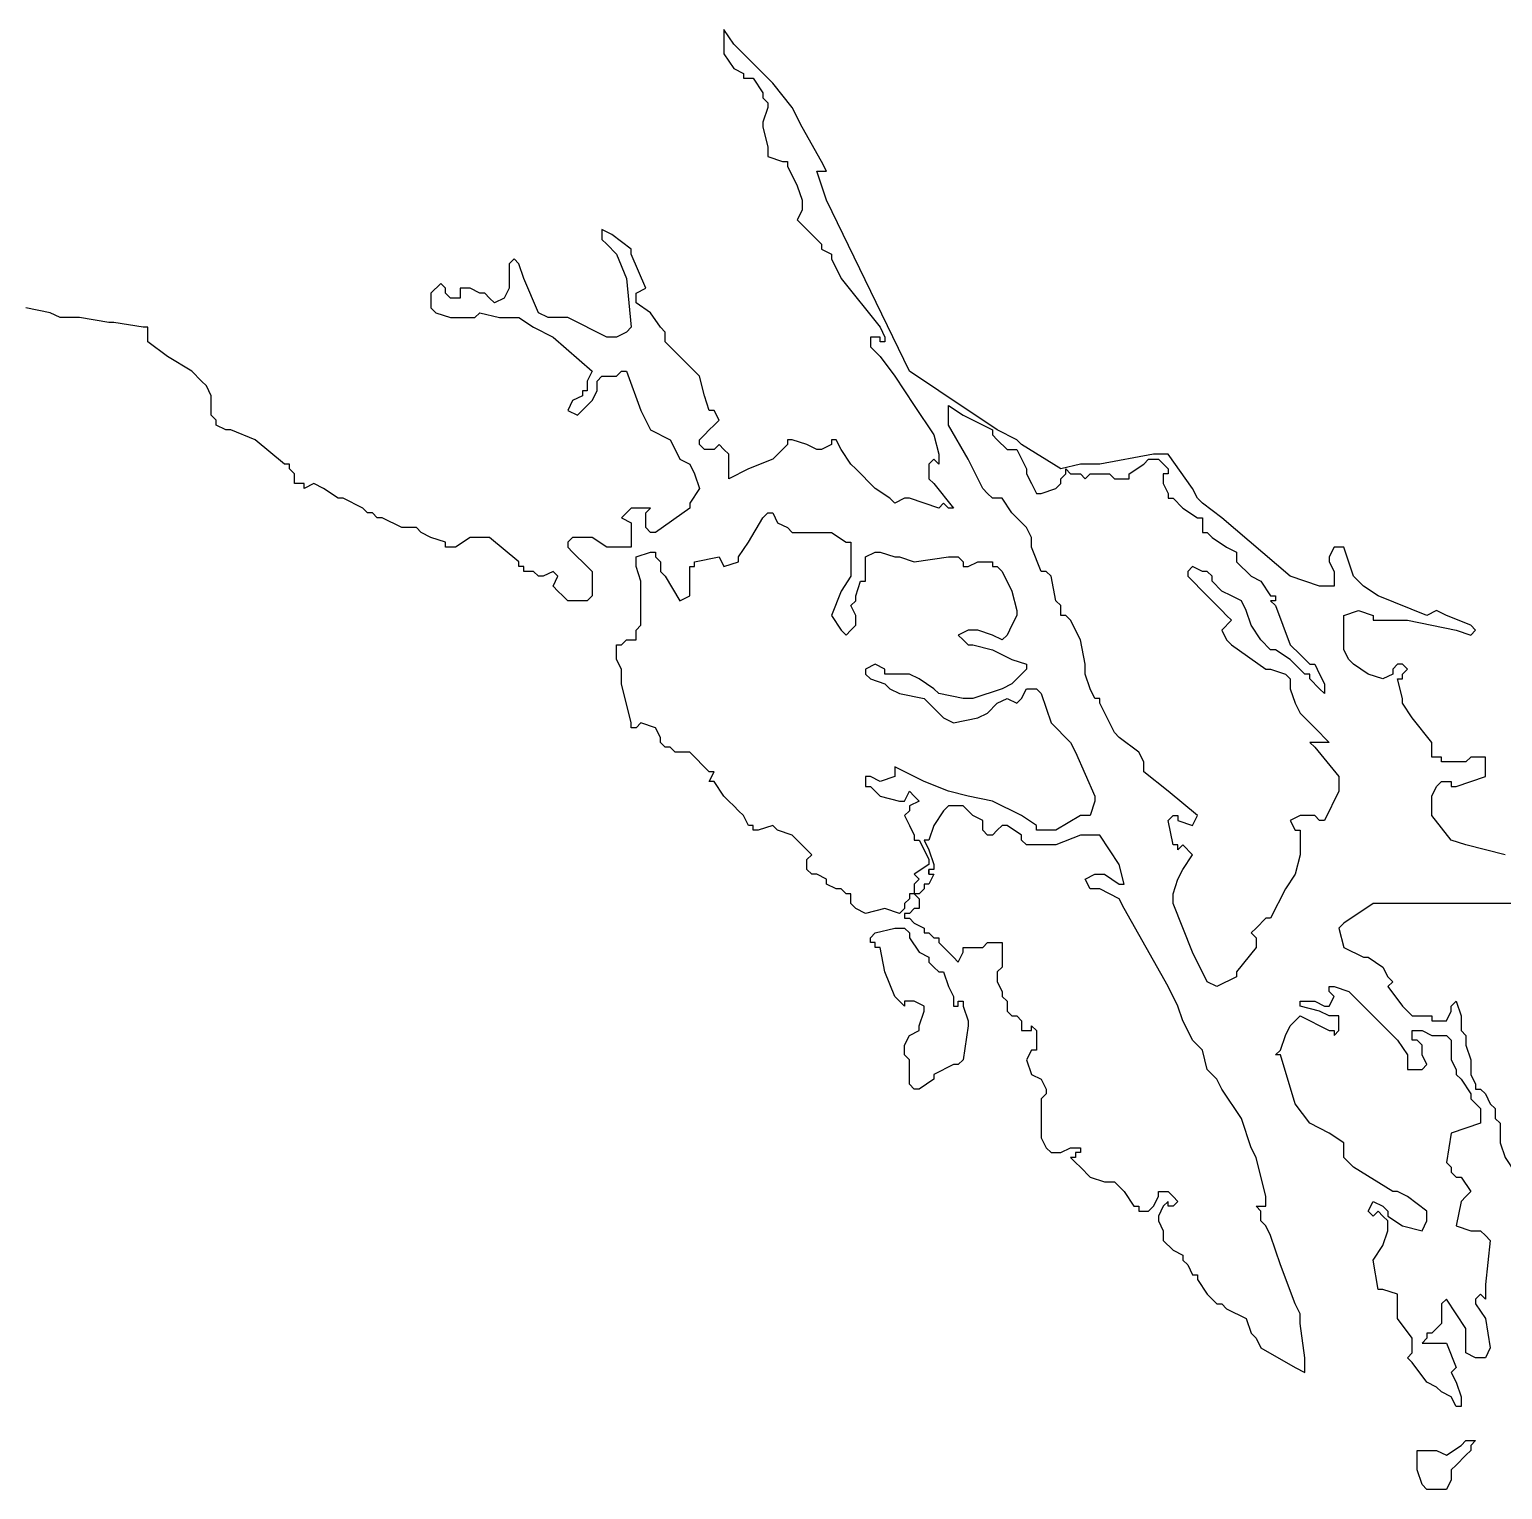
# Model space of a CAD drawing. Extents: x 0.1 to 10.9, y 0.1 to 8.4.
# Drawn here: x 8.932 to 9.938, y 3.086 to 4.083 of the extents above; entities that cross this region are included whole.
import ezdxf

# ---------------------------------------------------------------- set-up
doc = ezdxf.new("R2010")
doc.units = 0
doc.header["$MEASUREMENT"] = 0
doc.layers.add('STATE', color=7, linetype='CONTINUOUS')

# ---------------------------------------------------------------- blocks, each defined once
blk = doc.blocks.new('BLOCK_2')
at = {"layer": 'STATE', "color": 2}
for points in [[(9.94, 3.5192), (9.9133, 3.5259), (9.9033, 3.5292), (9.89, 3.5459), (9.89, 3.5492), (9.89, 3.5592), (9.8933, 3.5659), (9.8966, 3.5692), (9.9, 3.5692), (9.9033, 3.5692), (9.9033, 3.5659), (9.9066, 3.5659), (9.9166, 3.5692), (9.9266, 3.5726), (9.9266, 3.5759), (9.9266, 3.5859), (9.9233, 3.5859), (9.9166, 3.5859), (9.9133, 3.5826), (9.9033, 3.5826), (9.8966, 3.5826), (9.8966, 3.5859), (9.8933, 3.5859), (9.89, 3.5859), (9.89, 3.5892), (9.89, 3.5926), (9.89, 3.5959), (9.8766, 3.6126), (9.87, 3.6226), (9.87, 3.6259), (9.8666, 3.6393), (9.87, 3.6393), (9.87, 3.6426), (9.8733, 3.6459), (9.87, 3.6493), (9.8666, 3.6493), (9.8633, 3.6459), (9.8633, 3.6426), (9.8566, 3.6393), (9.8466, 3.6426), (9.8366, 3.6493), (9.8333, 3.6526), (9.83, 3.6592), (9.83, 3.6793), (9.83, 3.6826), (9.84, 3.6859), (9.85, 3.6826), (9.85, 3.6793), (9.8533, 3.6793), (9.8599, 3.6793), (9.8666, 3.6793), (9.8733, 3.6793), (9.9066, 3.6726), (9.9166, 3.6692), (9.9199, 3.6726), (9.9166, 3.6759), (9.9, 3.6826), (9.8933, 3.6859), (9.8866, 3.6826), (9.8533, 3.6959), (9.8433, 3.7026), (9.84, 3.7059), (9.8366, 3.7093), (9.83, 3.7293), (9.8233, 3.7293), (9.82, 3.7226), (9.82, 3.7193), (9.8233, 3.7126), (9.8233, 3.7093), (9.8233, 3.7059), (9.8233, 3.7026), (9.82, 3.7026), (9.8133, 3.7026), (9.7933, 3.7093), (9.7466, 3.7493), (9.7333, 3.7593), (9.73, 3.7626), (9.7266, 3.7693), (9.71, 3.7926), (9.7, 3.7926), (9.6633, 3.7859), (9.65, 3.7859), (9.6366, 3.7826), (9.6099, 3.7993), (9.6066, 3.8026), (9.5933, 3.8093), (9.5833, 3.8159), (9.5733, 3.8226), (9.5333, 3.8493), (9.4766, 3.966), (9.47, 3.986), (9.4766, 3.986), (9.4733, 3.9926), (9.46, 4.016), (9.4533, 4.0293), (9.44, 4.046), (9.4199, 4.066), (9.4133, 4.0726), (9.4066, 4.0827), (9.4066, 4.076), (9.4066, 4.0726), (9.4066, 4.066), (9.4133, 4.056), (9.4199, 4.0526), (9.4199, 4.0493), (9.4233, 4.0493), (9.4266, 4.0493), (9.4333, 4.0393), (9.4333, 4.036), (9.4366, 4.0326), (9.4366, 4.0293), (9.4333, 4.0193), (9.4333, 4.016), (9.4366, 4.0026), (9.4366, 3.996), (9.4466, 3.9926), (9.45, 3.9926), (9.45, 3.9893), (9.4566, 3.976), (9.46, 3.966), (9.46, 3.9593), (9.4566, 3.9526), (9.4733, 3.936), (9.4733, 3.9326), (9.48, 3.9293), (9.48, 3.926), (9.4866, 3.9126), (9.5133, 3.8793), (9.5166, 3.8726), (9.5166, 3.8693), (9.5133, 3.8693), (9.5133, 3.8726), (9.51, 3.8726), (9.5066, 3.8726), (9.5066, 3.8659), (9.5133, 3.8593), (9.5233, 3.8459), (9.5366, 3.8259), (9.55, 3.8059), (9.5533, 3.7926), (9.5533, 3.7859), (9.55, 3.7893), (9.5466, 3.7859), (9.5466, 3.7759), (9.55, 3.7726), (9.5633, 3.7559), (9.56, 3.7559), (9.5566, 3.7593), (9.5533, 3.7559), (9.5433, 3.7593), (9.5333, 3.7626), (9.5299, 3.7626), (9.5233, 3.7593), (9.52, 3.7626), (9.51, 3.7693), (9.4966, 3.7826), (9.4933, 3.7859), (9.4866, 3.7959), (9.4833, 3.8026), (9.48, 3.8026), (9.48, 3.7993), (9.4733, 3.7959), (9.47, 3.7959), (9.4633, 3.7993), (9.4533, 3.8026), (9.45, 3.8026), (9.45, 3.7993), (9.44, 3.7893), (9.4233, 3.7826), (9.41, 3.7759), (9.41, 3.7793), (9.41, 3.7826), (9.41, 3.7859), (9.41, 3.7893), (9.41, 3.7926), (9.4066, 3.7959), (9.4033, 3.7993), (9.4, 3.7959), (9.3933, 3.7959), (9.39, 3.7993), (9.39, 3.8026), (9.3933, 3.8059), (9.3966, 3.8093), (9.4, 3.8126), (9.4033, 3.8159), (9.4, 3.8226), (9.3966, 3.8226), (9.3933, 3.8326), (9.39, 3.8459), (9.3666, 3.8693), (9.3666, 3.8726), (9.3666, 3.8759), (9.3633, 3.8793), (9.3566, 3.8893), (9.3466, 3.896), (9.3466, 3.8993), (9.3466, 3.9026), (9.3533, 3.906), (9.3433, 3.9293), (9.3433, 3.9326), (9.33, 3.9426), (9.3233, 3.946), (9.3233, 3.9426), (9.3233, 3.9393), (9.3266, 3.936), (9.3333, 3.9293), (9.34, 3.9126), (9.3433, 3.8793), (9.34, 3.8759), (9.3333, 3.8726), (9.3266, 3.8726), (9.3, 3.886), (9.2933, 3.886), (9.2866, 3.886), (9.2799, 3.8893), (9.27, 3.9126), (9.2666, 3.9226), (9.2633, 3.926), (9.26, 3.9226), (9.26, 3.9193), (9.26, 3.9159), (9.26, 3.9126), (9.26, 3.906), (9.2566, 3.8993), (9.25, 3.896), (9.2466, 3.8993), (9.2433, 3.9026), (9.24, 3.9026), (9.2333, 3.906), (9.23, 3.906), (9.2266, 3.906), (9.2266, 3.8993), (9.22, 3.8993), (9.2166, 3.9026), (9.2166, 3.906), (9.2133, 3.9093), (9.2066, 3.9026), (9.2066, 3.8993), (9.2066, 3.8926), (9.21, 3.8893), (9.22, 3.886), (9.2366, 3.886), (9.24, 3.8893), (9.2533, 3.886), (9.2633, 3.886), (9.2666, 3.886), (9.2766, 3.8793), (9.29, 3.8726), (9.3166, 3.8493), (9.3133, 3.8426), (9.3133, 3.8359), (9.31, 3.8359), (9.31, 3.8326), (9.3033, 3.8293), (9.3, 3.8226), (9.3066, 3.8193), (9.3166, 3.8293), (9.32, 3.8359), (9.32, 3.8426), (9.3233, 3.8459), (9.3333, 3.8459), (9.3366, 3.8493), (9.34, 3.8493), (9.35, 3.8226), (9.3566, 3.8093), (9.37, 3.8026), (9.3733, 3.7959), (9.3766, 3.7893), (9.3833, 3.7859), (9.3866, 3.7793), (9.39, 3.7693), (9.3833, 3.7593), (9.3833, 3.7559), (9.36, 3.7393), (9.3566, 3.7393), (9.3533, 3.7426), (9.3533, 3.7459), (9.3533, 3.7493), (9.3533, 3.7526), (9.3566, 3.7559), (9.3533, 3.7559), (9.3433, 3.7559), (9.3366, 3.7493), (9.3433, 3.7459), (9.3433, 3.7393), (9.3433, 3.7326), (9.3433, 3.7293), (9.3266, 3.7293), (9.3166, 3.7359), (9.3133, 3.7359), (9.3066, 3.7359), (9.3033, 3.7359), (9.3, 3.7326), (9.3, 3.7293), (9.3033, 3.7259), (9.3133, 3.7159), (9.3166, 3.7126), (9.3166, 3.7059), (9.3166, 3.6959), (9.3133, 3.6926), (9.3066, 3.6926), (9.3, 3.6926), (9.2966, 3.6959), (9.2933, 3.6992), (9.29, 3.7026), (9.2933, 3.7093), (9.29, 3.7126), (9.2833, 3.7093), (9.2799, 3.7093), (9.2766, 3.7126), (9.27, 3.7126), (9.27, 3.7159), (9.2666, 3.7159), (9.2666, 3.7193), (9.2466, 3.7359), (9.24, 3.7359), (9.2333, 3.7359), (9.2233, 3.7293), (9.22, 3.7293), (9.2166, 3.7293), (9.2166, 3.7326), (9.2066, 3.7359), (9.2, 3.7393), (9.1966, 3.7426), (9.1933, 3.7426), (9.19, 3.7426), (9.1866, 3.7426), (9.1733, 3.7493), (9.1699, 3.7493), (9.1666, 3.7526), (9.1633, 3.7526), (9.16, 3.7559), (9.1466, 3.7626), (9.1433, 3.7626), (9.1333, 3.7693), (9.1266, 3.7726), (9.12, 3.7693), (9.12, 3.7726), (9.1133, 3.7726), (9.1133, 3.7759), (9.1133, 3.7793), (9.11, 3.7826), (9.11, 3.7859), (9.1066, 3.7859), (9.0866, 3.8026), (9.07, 3.8093), (9.0666, 3.8093), (9.06, 3.8126), (9.06, 3.8159), (9.0566, 3.8193), (9.0566, 3.8226), (9.0566, 3.8259), (9.0566, 3.8326), (9.0533, 3.8393), (9.05, 3.8426), (9.0433, 3.8493), (9.0266, 3.8593), (9.0133, 3.8693), (9.0133, 3.8726), (9.0133, 3.8759), (9.0133, 3.8793), (9.01, 3.8793), (8.99, 3.8826), (8.9866, 3.8826), (8.9666, 3.886), (8.9633, 3.886), (8.9566, 3.886), (8.9533, 3.886), (8.9466, 3.8893), (8.93, 3.8926)], [(9.6133, 3.7826), (9.6133, 3.7793), (9.6166, 3.7726), (9.62, 3.7659), (9.6233, 3.7659), (9.6333, 3.7693), (9.6366, 3.7726), (9.6366, 3.7759), (9.64, 3.7793), (9.64, 3.7826), (9.6433, 3.7793), (9.65, 3.7793), (9.6533, 3.7759), (9.6566, 3.7793), (9.66, 3.7793), (9.6666, 3.7793), (9.6699, 3.7793), (9.6733, 3.7759), (9.6833, 3.7759), (9.6833, 3.7793), (9.6933, 3.7859), (9.6966, 3.7893), (9.7033, 3.7893), (9.71, 3.7826), (9.71, 3.7793), (9.7066, 3.7793), (9.7066, 3.7726), (9.71, 3.7659), (9.71, 3.7626), (9.7133, 3.7626), (9.72, 3.7559), (9.73, 3.7493), (9.7333, 3.7493), (9.7333, 3.7459), (9.7333, 3.7426), (9.7333, 3.7393), (9.7366, 3.7393), (9.74, 3.7359), (9.7499, 3.7293), (9.7566, 3.7259), (9.7566, 3.7226), (9.7566, 3.7193), (9.7666, 3.7093), (9.7733, 3.7059), (9.7799, 3.6959), (9.7833, 3.6959), (9.7833, 3.6926), (9.7799, 3.6926), (9.7833, 3.6893), (9.7933, 3.6626), (9.8, 3.6559), (9.8066, 3.6493), (9.81, 3.6493), (9.8133, 3.6426), (9.8166, 3.6359), (9.8166, 3.6326), (9.8166, 3.6292), (9.8133, 3.6326), (9.8066, 3.6393), (9.8066, 3.6426), (9.8033, 3.6426), (9.7933, 3.6526), (9.7833, 3.6592), (9.7799, 3.6592), (9.7733, 3.6659), (9.7666, 3.6759), (9.7633, 3.6859), (9.76, 3.6926), (9.7533, 3.6959), (9.7466, 3.6992), (9.74, 3.7059), (9.74, 3.7093), (9.7366, 3.7126), (9.7333, 3.7126), (9.7266, 3.7159), (9.7233, 3.7126), (9.7233, 3.7093), (9.7366, 3.6959), (9.7466, 3.6859), (9.7499, 3.6826), (9.7533, 3.6793), (9.7466, 3.6726), (9.7499, 3.6659), (9.7533, 3.6626), (9.7766, 3.6459), (9.7799, 3.6459), (9.79, 3.6426), (9.7933, 3.6393), (9.7933, 3.6326), (9.7966, 3.6226), (9.8, 3.6159), (9.8033, 3.6126), (9.8066, 3.6092), (9.81, 3.6059), (9.82, 3.5959), (9.8066, 3.5959), (9.81, 3.5926), (9.8266, 3.5726), (9.8266, 3.5659), (9.8266, 3.5626), (9.8166, 3.5426), (9.8133, 3.5426), (9.81, 3.5459), (9.8033, 3.5459), (9.8, 3.5459), (9.7933, 3.5426), (9.7966, 3.5359), (9.8, 3.5359), (9.8, 3.5192), (9.7966, 3.5059), (9.79, 3.4959), (9.7799, 3.4759), (9.7766, 3.4759), (9.77, 3.4692), (9.7666, 3.4659), (9.77, 3.4626), (9.77, 3.4559), (9.7566, 3.4392), (9.7566, 3.4359), (9.7433, 3.4292), (9.7366, 3.4325), (9.7266, 3.4526), (9.7133, 3.4859), (9.7133, 3.4926), (9.7166, 3.5026), (9.72, 3.5092), (9.7266, 3.5192), (9.72, 3.5259), (9.7166, 3.5226), (9.7166, 3.5259), (9.7133, 3.5259), (9.71, 3.5426), (9.7133, 3.5459), (9.7166, 3.5459), (9.7166, 3.5426), (9.7266, 3.5392), (9.73, 3.5459), (9.71, 3.5626), (9.6933, 3.5759), (9.6933, 3.5792), (9.6933, 3.5826), (9.69, 3.5892), (9.6766, 3.5992), (9.6733, 3.6026), (9.6633, 3.6226), (9.6633, 3.6259), (9.66, 3.6259), (9.6566, 3.6326), (9.6533, 3.6426), (9.6533, 3.6493), (9.65, 3.6659), (9.6433, 3.6793), (9.64, 3.6826), (9.6366, 3.6826), (9.6366, 3.6893), (9.6333, 3.6926), (9.63, 3.7093), (9.6266, 3.7126), (9.6233, 3.7126), (9.6166, 3.7293), (9.6166, 3.7359), (9.6133, 3.7426), (9.6033, 3.7526), (9.5966, 3.7626), (9.5933, 3.7626), (9.59, 3.7626), (9.5866, 3.7659), (9.5833, 3.7693), (9.5733, 3.7893), (9.56, 3.8126), (9.56, 3.8259), (9.57, 3.8193), (9.59, 3.8093), (9.59, 3.8059), (9.5933, 3.8026), (9.6, 3.7959), (9.6033, 3.7959), (9.6066, 3.7959), (9.6133, 3.7826)], [(9.3833, 3.5892), (9.38, 3.5892), (9.3733, 3.5892), (9.37, 3.5926), (9.3666, 3.5926), (9.3633, 3.5959), (9.3633, 3.5992), (9.36, 3.6059), (9.35, 3.6092), (9.3466, 3.6059), (9.3433, 3.6059), (9.3433, 3.6092), (9.3366, 3.6359), (9.3366, 3.6393), (9.3366, 3.6426), (9.3366, 3.6459), (9.3333, 3.6526), (9.3333, 3.6559), (9.3333, 3.6592), (9.3333, 3.6626), (9.3366, 3.6626), (9.34, 3.6659), (9.3433, 3.6659), (9.3466, 3.6659), (9.3466, 3.6726), (9.35, 3.6759), (9.35, 3.6793), (9.35, 3.6893), (9.35, 3.7026), (9.35, 3.7059), (9.3466, 3.7159), (9.3466, 3.7226), (9.3566, 3.7259), (9.36, 3.7259), (9.36, 3.7226), (9.3633, 3.7193), (9.3633, 3.7126), (9.3666, 3.7093), (9.3766, 3.6926), (9.3833, 3.6959), (9.3833, 3.6992), (9.3833, 3.7026), (9.3833, 3.7059), (9.3833, 3.7159), (9.3866, 3.7159), (9.3866, 3.7193), (9.4033, 3.7226), (9.4066, 3.7159), (9.4166, 3.7193), (9.4166, 3.7226), (9.4233, 3.7326), (9.4333, 3.7493), (9.4366, 3.7526), (9.44, 3.7526), (9.4433, 3.7459), (9.45, 3.7426), (9.4533, 3.7393), (9.4566, 3.7393), (9.46, 3.7393), (9.4633, 3.7393), (9.47, 3.7393), (9.4766, 3.7393), (9.48, 3.7393), (9.49, 3.7326), (9.4933, 3.7326), (9.4933, 3.7293), (9.4933, 3.7159), (9.4933, 3.7093), (9.4866, 3.6992), (9.48, 3.6826), (9.4866, 3.6726), (9.49, 3.6692), (9.4933, 3.6726), (9.4966, 3.6759), (9.4966, 3.6793), (9.4966, 3.6826), (9.4933, 3.6893), (9.4966, 3.6926), (9.4966, 3.6959), (9.4999, 3.7059), (9.5033, 3.7059), (9.5033, 3.7093), (9.5033, 3.7126), (9.5033, 3.7193), (9.5033, 3.7226), (9.51, 3.7259), (9.5133, 3.7259), (9.5233, 3.7226), (9.5266, 3.7226), (9.5366, 3.7193), (9.56, 3.7226), (9.5633, 3.7226), (9.5666, 3.7226), (9.57, 3.7193), (9.57, 3.7159), (9.5733, 3.7159), (9.58, 3.7193), (9.5833, 3.7193), (9.5866, 3.7193), (9.59, 3.7193), (9.59, 3.7159), (9.5933, 3.7159), (9.5966, 3.7126), (9.6033, 3.6992), (9.6066, 3.6859), (9.6066, 3.6826), (9.6033, 3.6759), (9.6, 3.6692), (9.5966, 3.6659), (9.59, 3.6692), (9.58, 3.6726), (9.5733, 3.6726), (9.5666, 3.6692), (9.57, 3.6659), (9.5733, 3.6626), (9.5766, 3.6626), (9.59, 3.6592), (9.6033, 3.6526), (9.6133, 3.6493), (9.6133, 3.6459), (9.6033, 3.6359), (9.5966, 3.6326), (9.5766, 3.6259), (9.57, 3.6259), (9.5533, 3.6292), (9.55, 3.6326), (9.54, 3.6393), (9.5333, 3.6426), (9.5166, 3.6426), (9.5166, 3.6459), (9.51, 3.6493), (9.5033, 3.6459), (9.5033, 3.6426), (9.5066, 3.6393), (9.5166, 3.6359), (9.52, 3.6326), (9.5266, 3.6292), (9.5433, 3.6259), (9.5466, 3.6226), (9.55, 3.6192), (9.5566, 3.6126), (9.5633, 3.6092), (9.58, 3.6126), (9.5866, 3.6159), (9.5933, 3.6226), (9.6, 3.6259), (9.6066, 3.6226), (9.6099, 3.6259), (9.6133, 3.6326), (9.62, 3.6326), (9.6233, 3.6292), (9.6266, 3.6192), (9.63, 3.6092), (9.6433, 3.5959), (9.6466, 3.5892), (9.66, 3.5592), (9.66, 3.5559), (9.6566, 3.5459), (9.65, 3.5459), (9.6333, 3.5359), (9.62, 3.5359), (9.62, 3.5392), (9.6099, 3.5459), (9.59, 3.5559), (9.5733, 3.5592), (9.56, 3.5626), (9.5433, 3.5692), (9.5366, 3.5726), (9.5233, 3.5792), (9.5233, 3.5726), (9.5133, 3.5692), (9.5066, 3.5726), (9.5033, 3.5726), (9.5033, 3.5659), (9.5066, 3.5659), (9.5133, 3.5592), (9.5266, 3.5559), (9.5299, 3.5559), (9.5333, 3.5626), (9.5366, 3.5592), (9.54, 3.5559), (9.5333, 3.5526), (9.5333, 3.5492), (9.5299, 3.5459), (9.5333, 3.5392), (9.5366, 3.5326), (9.5366, 3.5292), (9.54, 3.5292), (9.5433, 3.5226), (9.5466, 3.5159), (9.5466, 3.5126), (9.5366, 3.5059), (9.54, 3.5026), (9.5366, 3.4992), (9.5366, 3.4959), (9.5366, 3.4926), (9.5333, 3.4926), (9.5333, 3.4892), (9.5299, 3.4859), (9.5299, 3.4826), (9.5266, 3.4792), (9.5166, 3.4826), (9.5033, 3.4792), (9.4966, 3.4826), (9.4933, 3.4859), (9.4933, 3.4926), (9.49, 3.4926), (9.4866, 3.4959), (9.4833, 3.4959), (9.4766, 3.4992), (9.4766, 3.5026), (9.47, 3.5059), (9.4666, 3.5059), (9.4633, 3.5092), (9.4633, 3.5126), (9.4633, 3.5159), (9.4666, 3.5192), (9.4533, 3.5326), (9.4433, 3.5359), (9.44, 3.5392), (9.43, 3.5359), (9.4266, 3.5359), (9.4266, 3.5392), (9.4233, 3.5392), (9.4199, 3.5459), (9.4166, 3.5492), (9.4133, 3.5526), (9.41, 3.5559), (9.4066, 3.5592), (9.4, 3.5692), (9.3966, 3.5692), (9.4, 3.5759), (9.3966, 3.5759), (9.3833, 3.5892)], [(9.5066, 3.4592), (9.5066, 3.4626), (9.51, 3.4659), (9.5233, 3.4692), (9.5266, 3.4692), (9.5299, 3.4692), (9.5333, 3.4659), (9.5333, 3.4626), (9.54, 3.4526), (9.5466, 3.4492), (9.5466, 3.4459), (9.55, 3.4425), (9.5533, 3.4392), (9.5566, 3.4392), (9.56, 3.4292), (9.5633, 3.4225), (9.5633, 3.4192), (9.5633, 3.4159), (9.5666, 3.4159), (9.5666, 3.4192), (9.57, 3.4192), (9.57, 3.4159), (9.5733, 3.4059), (9.5733, 3.4025), (9.57, 3.3792), (9.5666, 3.3759), (9.5633, 3.3759), (9.55, 3.3692), (9.55, 3.3659), (9.54, 3.3592), (9.5366, 3.3592), (9.5333, 3.3625), (9.5333, 3.3725), (9.5333, 3.3759), (9.5333, 3.3792), (9.5299, 3.3825), (9.5299, 3.3892), (9.5333, 3.3959), (9.54, 3.3992), (9.54, 3.4025), (9.5433, 3.4125), (9.5433, 3.4159), (9.5366, 3.4192), (9.5299, 3.4192), (9.5299, 3.4159), (9.5233, 3.4225), (9.5166, 3.4392), (9.5133, 3.4559), (9.51, 3.4559), (9.51, 3.4592), (9.5066, 3.4592)], [(9.8666, 3.2892), (9.8633, 3.2892), (9.8366, 3.3059), (9.83, 3.3125), (9.83, 3.3225), (9.82, 3.3292), (9.8066, 3.3359), (9.7966, 3.3492), (9.7866, 3.3825), (9.7833, 3.3825), (9.7866, 3.3859), (9.79, 3.3959), (9.7933, 3.4025), (9.7966, 3.4059), (9.8, 3.4092), (9.82, 3.3992), (9.8233, 3.3992), (9.8233, 3.3959), (9.8266, 3.3992), (9.8266, 3.4059), (9.8266, 3.4092), (9.82, 3.4092), (9.8133, 3.4125), (9.8, 3.4159), (9.8, 3.4192), (9.8033, 3.4192), (9.81, 3.4192), (9.8166, 3.4159), (9.82, 3.4159), (9.8233, 3.4225), (9.82, 3.4259), (9.82, 3.4292), (9.8233, 3.4292), (9.8333, 3.4259), (9.8433, 3.4159), (9.8599, 3.3992), (9.8666, 3.3926), (9.8733, 3.3825), (9.8733, 3.3725), (9.88, 3.3725), (9.8833, 3.3725), (9.8866, 3.3759), (9.8833, 3.3825), (9.8833, 3.3892), (9.88, 3.3926), (9.8766, 3.3926), (9.8766, 3.3959), (9.8766, 3.3992), (9.88, 3.3992), (9.8833, 3.3992), (9.89, 3.3959), (9.8966, 3.3959), (9.9, 3.3959), (9.9033, 3.3926), (9.9033, 3.3892), (9.9033, 3.3792), (9.9066, 3.3725), (9.9066, 3.3692), (9.91, 3.3659), (9.9166, 3.3559), (9.9166, 3.3525), (9.9233, 3.3459), (9.9233, 3.3425), (9.9233, 3.3392), (9.9233, 3.3359), (9.9033, 3.3292), (9.9, 3.3092), (9.9033, 3.3059), (9.9033, 3.3025), (9.9066, 3.2992), (9.91, 3.2992), (9.9166, 3.2892), (9.9133, 3.2858), (9.91, 3.2825), (9.9066, 3.2659), (9.9166, 3.2625), (9.9233, 3.2625), (9.9266, 3.2592), (9.9299, 3.2559), (9.9266, 3.2258), (9.9266, 3.2158), (9.9233, 3.2192), (9.9199, 3.2158), (9.9199, 3.2125), (9.9266, 3.2025), (9.9299, 3.1825), (9.9266, 3.1758), (9.9199, 3.1758), (9.9133, 3.1792), (9.9133, 3.1825), (9.9133, 3.1892), (9.9133, 3.1925), (9.9133, 3.1958), (9.9066, 3.2058), (9.9, 3.2158), (9.8966, 3.2125), (9.8966, 3.2092), (9.8966, 3.1992), (9.89, 3.1925), (9.8866, 3.1925), (9.8866, 3.1892), (9.8833, 3.1858), (9.89, 3.1858), (9.8966, 3.1858), (9.9, 3.1858), (9.9066, 3.1692), (9.9033, 3.1658), (9.9066, 3.1592), (9.91, 3.1492), (9.91, 3.1458), (9.91, 3.1425), (9.9066, 3.1425), (9.9033, 3.1492), (9.8966, 3.1525), (9.8933, 3.1558), (9.8866, 3.1592), (9.8766, 3.1725), (9.8733, 3.1758), (9.8766, 3.1792), (9.8766, 3.1892), (9.8666, 3.2025), (9.8666, 3.2192), (9.8566, 3.2225), (9.8533, 3.2225), (9.85, 3.2425), (9.8566, 3.2525), (9.8599, 3.2625), (9.8599, 3.2692), (9.8566, 3.2725), (9.8533, 3.2759), (9.85, 3.2725), (9.8466, 3.2759), (9.85, 3.2825), (9.8566, 3.2792), (9.8599, 3.2759), (9.8599, 3.2725), (9.87, 3.2659), (9.8833, 3.2625), (9.8866, 3.2692), (9.8866, 3.2759), (9.8733, 3.2858), (9.8666, 3.2892)], [(9.89, 3.1125), (9.8933, 3.1125), (9.9, 3.1092), (9.91, 3.1158), (9.9133, 3.1192), (9.9166, 3.1192), (9.9199, 3.1192), (9.9166, 3.1158), (9.9166, 3.1125), (9.9133, 3.1092), (9.9066, 3.1025), (9.9033, 3.0992), (9.9033, 3.0958), (9.9033, 3.0925), (9.9, 3.0858), (9.8966, 3.0858), (9.89, 3.0858), (9.8866, 3.0858), (9.8833, 3.0892), (9.88, 3.0992), (9.88, 3.1125), (9.8833, 3.1125), (9.89, 3.1125)]]:
    blk.add_lwpolyline(points, dxfattribs=at)
for points, knots in [([(9.8033, 3.1692), (9.8033, 3.1692), (9.8033, 3.1658), (9.8033, 3.1658), (9.8033, 3.1658), (9.7966, 3.1692), (9.7966, 3.1692), (9.7966, 3.1692), (9.7733, 3.1825), (9.7733, 3.1825), (9.7733, 3.1825), (9.77, 3.1892), (9.77, 3.1892), (9.77, 3.1892), (9.7666, 3.1925), (9.7666, 3.1925), (9.7666, 3.1925), (9.7633, 3.2025), (9.7633, 3.2025), (9.7633, 3.2025), (9.7499, 3.2092), (9.7499, 3.2092), (9.7499, 3.2092), (9.7466, 3.2125), (9.7466, 3.2125), (9.7466, 3.2125), (9.7433, 3.2125), (9.7433, 3.2125), (9.7433, 3.2125), (9.7366, 3.2192), (9.7366, 3.2192), (9.7366, 3.2192), (9.73, 3.2292), (9.73, 3.2292), (9.73, 3.2292), (9.73, 3.2325), (9.73, 3.2325), (9.73, 3.2325), (9.7266, 3.2325), (9.7266, 3.2325), (9.7266, 3.2325), (9.7233, 3.2392), (9.7233, 3.2392), (9.7233, 3.2392), (9.72, 3.2425), (9.72, 3.2425), (9.72, 3.2425), (9.72, 3.2458), (9.72, 3.2458), (9.72, 3.2458), (9.7133, 3.2492), (9.7133, 3.2492), (9.7133, 3.2492), (9.7066, 3.2559), (9.7066, 3.2559), (9.7066, 3.2559), (9.7066, 3.2625), (9.7066, 3.2625), (9.7066, 3.2625), (9.7033, 3.2692), (9.7033, 3.2692), (9.7033, 3.2692), (9.7033, 3.2725), (9.7033, 3.2725), (9.7033, 3.2725), (9.7066, 3.2792), (9.7066, 3.2792), (9.7066, 3.2792), (9.71, 3.2825), (9.71, 3.2825), (9.71, 3.2825), (9.71, 3.2792), (9.71, 3.2792), (9.71, 3.2792), (9.7133, 3.2792), (9.7133, 3.2792), (9.7133, 3.2792), (9.7166, 3.2825), (9.7166, 3.2825), (9.7166, 3.2825), (9.7133, 3.2858), (9.7133, 3.2858), (9.7133, 3.2858), (9.71, 3.2892), (9.71, 3.2892), (9.71, 3.2892), (9.7066, 3.2892), (9.7066, 3.2892), (9.7066, 3.2892), (9.7033, 3.2892), (9.7033, 3.2892), (9.7033, 3.2892), (9.7033, 3.2858), (9.7033, 3.2858), (9.7033, 3.2858), (9.7, 3.2792), (9.7, 3.2792), (9.7, 3.2792), (9.6966, 3.2759), (9.6966, 3.2759), (9.6966, 3.2759), (9.6933, 3.2759), (9.6933, 3.2759), (9.6933, 3.2759), (9.69, 3.2759), (9.69, 3.2759), (9.69, 3.2759), (9.69, 3.2792), (9.69, 3.2792), (9.69, 3.2792), (9.6866, 3.2792), (9.6866, 3.2792), (9.6866, 3.2792), (9.6799, 3.2892), (9.6799, 3.2892), (9.6799, 3.2892), (9.6733, 3.2959), (9.6733, 3.2959), (9.6733, 3.2959), (9.6666, 3.2959), (9.6666, 3.2959), (9.6666, 3.2959), (9.6566, 3.2992), (9.6566, 3.2992), (9.6566, 3.2992), (9.65, 3.3059), (9.65, 3.3059), (9.65, 3.3059), (9.6466, 3.3092), (9.6466, 3.3092), (9.6466, 3.3092), (9.6433, 3.3125), (9.6433, 3.3125), (9.6433, 3.3125), (9.6466, 3.3125), (9.6466, 3.3125), (9.6466, 3.3125), (9.6466, 3.3159), (9.6466, 3.3159), (9.6466, 3.3159), (9.65, 3.3159), (9.65, 3.3159), (9.65, 3.3159), (9.65, 3.3192), (9.65, 3.3192), (9.65, 3.3192), (9.6433, 3.3192), (9.6433, 3.3192), (9.6433, 3.3192), (9.6366, 3.3159), (9.6366, 3.3159), (9.6366, 3.3159), (9.63, 3.3159), (9.63, 3.3159), (9.63, 3.3159), (9.6266, 3.3192), (9.6266, 3.3192), (9.6266, 3.3192), (9.6233, 3.3259), (9.6233, 3.3259), (9.6233, 3.3259), (9.6233, 3.3292), (9.6233, 3.3292), (9.6233, 3.3292), (9.6233, 3.3525), (9.6233, 3.3525), (9.6233, 3.3525), (9.6266, 3.3559), (9.6266, 3.3559), (9.6266, 3.3559), (9.6266, 3.3592), (9.6266, 3.3592), (9.6266, 3.3592), (9.6233, 3.3659), (9.6233, 3.3659), (9.6233, 3.3659), (9.6166, 3.3692), (9.6166, 3.3692), (9.6166, 3.3692), (9.6133, 3.3792), (9.6133, 3.3792), (9.6133, 3.3792), (9.6166, 3.3859), (9.6166, 3.3859), (9.6166, 3.3859), (9.62, 3.3859), (9.62, 3.3859), (9.62, 3.3859), (9.62, 3.3892), (9.62, 3.3892), (9.62, 3.3892), (9.62, 3.3926), (9.62, 3.3926), (9.62, 3.3926), (9.62, 3.3959), (9.62, 3.3959), (9.62, 3.3959), (9.62, 3.3992), (9.62, 3.3992), (9.62, 3.3992), (9.6166, 3.4025), (9.6166, 3.4025), (9.6166, 3.4025), (9.6166, 3.3992), (9.6166, 3.3992), (9.6166, 3.3992), (9.6133, 3.3992), (9.6133, 3.3992), (9.6133, 3.3992), (9.6099, 3.3992), (9.6099, 3.3992), (9.6099, 3.3992), (9.6099, 3.4025), (9.6099, 3.4025), (9.6099, 3.4025), (9.6099, 3.4059), (9.6099, 3.4059), (9.6099, 3.4059), (9.6066, 3.4092), (9.6066, 3.4092), (9.6066, 3.4092), (9.6033, 3.4092), (9.6033, 3.4092), (9.6033, 3.4092), (9.6, 3.4125), (9.6, 3.4125), (9.6, 3.4125), (9.6, 3.4159), (9.6, 3.4159), (9.6, 3.4159), (9.6, 3.4192), (9.6, 3.4192), (9.6, 3.4192), (9.5966, 3.4225), (9.5966, 3.4225), (9.5966, 3.4225), (9.5966, 3.4259), (9.5966, 3.4259), (9.5966, 3.4259), (9.5933, 3.4325), (9.5933, 3.4325), (9.5933, 3.4325), (9.5933, 3.4392), (9.5933, 3.4392), (9.5933, 3.4392), (9.5966, 3.4425), (9.5966, 3.4425), (9.5966, 3.4425), (9.5966, 3.4459), (9.5966, 3.4459), (9.5966, 3.4459), (9.5966, 3.4526), (9.5966, 3.4526), (9.5966, 3.4526), (9.5966, 3.4559), (9.5966, 3.4559), (9.5966, 3.4559), (9.5966, 3.4592), (9.5966, 3.4592), (9.5966, 3.4592), (9.5933, 3.4592), (9.5933, 3.4592), (9.5933, 3.4592), (9.5866, 3.4592), (9.5866, 3.4592), (9.5866, 3.4592), (9.5833, 3.4559), (9.5833, 3.4559), (9.5833, 3.4559), (9.58, 3.4559), (9.58, 3.4559), (9.58, 3.4559), (9.5766, 3.4559), (9.5766, 3.4559), (9.5766, 3.4559), (9.57, 3.4559), (9.57, 3.4559), (9.57, 3.4559), (9.57, 3.4526), (9.57, 3.4526), (9.57, 3.4526), (9.5666, 3.4459), (9.5666, 3.4459), (9.5666, 3.4459), (9.5633, 3.4492), (9.5633, 3.4492), (9.5633, 3.4492), (9.56, 3.4526), (9.56, 3.4526), (9.56, 3.4526), (9.5533, 3.4592), (9.5533, 3.4592), (9.5533, 3.4592), (9.5533, 3.4626), (9.5533, 3.4626), (9.5533, 3.4626), (9.55, 3.4626), (9.55, 3.4626), (9.55, 3.4626), (9.5466, 3.4659), (9.5466, 3.4659), (9.5466, 3.4659), (9.5433, 3.4659), (9.5433, 3.4659), (9.5433, 3.4659), (9.5433, 3.4692), (9.5433, 3.4692), (9.5433, 3.4692), (9.5366, 3.4725), (9.5366, 3.4725), (9.5366, 3.4725), (9.5333, 3.4759), (9.5333, 3.4759), (9.5333, 3.4759), (9.5299, 3.4759), (9.5299, 3.4759), (9.5299, 3.4759), (9.5299, 3.4792), (9.5299, 3.4792), (9.5299, 3.4792), (9.5333, 3.4792), (9.5333, 3.4792), (9.5333, 3.4792), (9.5366, 3.4826), (9.5366, 3.4826), (9.5366, 3.4826), (9.54, 3.4826), (9.54, 3.4826), (9.54, 3.4826), (9.54, 3.4859), (9.54, 3.4859), (9.54, 3.4859), (9.54, 3.4892), (9.54, 3.4892), (9.54, 3.4892), (9.5366, 3.4926), (9.5366, 3.4926), (9.5366, 3.4926), (9.54, 3.4926), (9.54, 3.4926), (9.54, 3.4926), (9.5433, 3.4959), (9.5433, 3.4959), (9.5433, 3.4959), (9.5433, 3.4992), (9.5433, 3.4992), (9.5433, 3.4992), (9.5466, 3.4992), (9.5466, 3.4992), (9.5466, 3.4992), (9.55, 3.5059), (9.55, 3.5059), (9.55, 3.5059), (9.5466, 3.5059), (9.5466, 3.5059), (9.5466, 3.5059), (9.5466, 3.5092), (9.5466, 3.5092), (9.5466, 3.5092), (9.5466, 3.5059), (9.5466, 3.5059), (9.5466, 3.5059), (9.5466, 3.5092), (9.5466, 3.5092), (9.5466, 3.5092), (9.55, 3.5092), (9.55, 3.5092), (9.55, 3.5092), (9.55, 3.5126), (9.55, 3.5126), (9.55, 3.5126), (9.5466, 3.5226), (9.5466, 3.5226), (9.5466, 3.5226), (9.5433, 3.5292), (9.5433, 3.5292), (9.5433, 3.5292), (9.5466, 3.5292), (9.5466, 3.5292), (9.5466, 3.5292), (9.55, 3.5392), (9.55, 3.5392), (9.55, 3.5392), (9.5566, 3.5492), (9.5566, 3.5492), (9.5566, 3.5492), (9.56, 3.5526), (9.56, 3.5526), (9.56, 3.5526), (9.57, 3.5526), (9.57, 3.5526), (9.57, 3.5526), (9.5766, 3.5459), (9.5766, 3.5459), (9.5766, 3.5459), (9.5833, 3.5426), (9.5833, 3.5426), (9.5833, 3.5426), (9.5833, 3.5392), (9.5833, 3.5392), (9.5833, 3.5392), (9.5833, 3.5359), (9.5833, 3.5359), (9.5833, 3.5359), (9.5866, 3.5326), (9.5866, 3.5326), (9.5866, 3.5326), (9.59, 3.5326), (9.59, 3.5326), (9.59, 3.5326), (9.5933, 3.5359), (9.5933, 3.5359), (9.5933, 3.5359), (9.5966, 3.5392), (9.5966, 3.5392), (9.5966, 3.5392), (9.6, 3.5392), (9.6, 3.5392), (9.6, 3.5392), (9.6099, 3.5326), (9.6099, 3.5326), (9.6099, 3.5326), (9.6099, 3.5292), (9.6099, 3.5292), (9.6099, 3.5292), (9.6133, 3.5259), (9.6133, 3.5259), (9.6133, 3.5259), (9.63, 3.5259), (9.63, 3.5259), (9.63, 3.5259), (9.6333, 3.5259), (9.6333, 3.5259), (9.6333, 3.5259), (9.65, 3.5326), (9.65, 3.5326), (9.65, 3.5326), (9.6566, 3.5326), (9.6566, 3.5326), (9.6566, 3.5326), (9.6633, 3.5326), (9.6633, 3.5326), (9.6633, 3.5326), (9.6766, 3.5126), (9.6766, 3.5126), (9.6766, 3.5126), (9.6799, 3.4992), (9.6799, 3.4992), (9.6799, 3.4992), (9.6766, 3.4992), (9.6766, 3.4992), (9.6766, 3.4992), (9.6666, 3.5059), (9.6666, 3.5059), (9.6666, 3.5059), (9.66, 3.5059), (9.66, 3.5059), (9.66, 3.5059), (9.6533, 3.5026), (9.6533, 3.5026), (9.6533, 3.5026), (9.6566, 3.4959), (9.6566, 3.4959), (9.6566, 3.4959), (9.6633, 3.4959), (9.6633, 3.4959), (9.6633, 3.4959), (9.6699, 3.4926), (9.6699, 3.4926), (9.6699, 3.4926), (9.6766, 3.4892), (9.6766, 3.4892), (9.6766, 3.4892), (9.6799, 3.4826), (9.6799, 3.4826), (9.6799, 3.4826), (9.71, 3.4292), (9.71, 3.4292), (9.71, 3.4292), (9.7166, 3.4159), (9.7166, 3.4159), (9.7166, 3.4159), (9.72, 3.4059), (9.72, 3.4059), (9.72, 3.4059), (9.7233, 3.3992), (9.7233, 3.3992), (9.7233, 3.3992), (9.7266, 3.3926), (9.7266, 3.3926), (9.7266, 3.3926), (9.7333, 3.3859), (9.7333, 3.3859), (9.7333, 3.3859), (9.7366, 3.3725), (9.7366, 3.3725), (9.7366, 3.3725), (9.7433, 3.3659), (9.7433, 3.3659), (9.7433, 3.3659), (9.7466, 3.3592), (9.7466, 3.3592), (9.7466, 3.3592), (9.76, 3.3392), (9.76, 3.3392), (9.76, 3.3392), (9.7666, 3.3192), (9.7666, 3.3192), (9.7666, 3.3192), (9.77, 3.3125), (9.77, 3.3125), (9.77, 3.3125), (9.7766, 3.2858), (9.7766, 3.2858), (9.7766, 3.2858), (9.7766, 3.2825), (9.7766, 3.2825), (9.7766, 3.2825), (9.7766, 3.2792), (9.7766, 3.2792), (9.7766, 3.2792), (9.77, 3.2792), (9.77, 3.2792), (9.77, 3.2792), (9.7733, 3.2759), (9.7733, 3.2759), (9.7733, 3.2759), (9.7733, 3.2692), (9.7733, 3.2692), (9.7733, 3.2692), (9.7766, 3.2659), (9.7766, 3.2659), (9.7766, 3.2659), (9.7799, 3.2592), (9.7799, 3.2592), (9.7799, 3.2592), (9.7866, 3.2392), (9.7866, 3.2392), (9.7866, 3.2392), (9.7966, 3.2125), (9.7966, 3.2125), (9.7966, 3.2125), (9.8, 3.2058), (9.8, 3.2058), (9.8, 3.2058), (9.8, 3.1992), (9.8, 3.1992), (9.8, 3.1992), (9.8033, 3.1758), (9.8033, 3.1758), (9.8033, 3.1758), (9.8033, 3.1725), (9.8033, 3.1725), (9.8033, 3.1725), (9.8033, 3.1692), (9.8033, 3.1692)], [0, 0, 0, 0, 1, 1, 1, 2, 2, 2, 3, 3, 3, 4, 4, 4, 5, 5, 5, 6, 6, 6, 7, 7, 7, 8, 8, 8, 9, 9, 9, 10, 10, 10, 11, 11, 11, 12, 12, 12, 13, 13, 13, 14, 14, 14, 15, 15, 15, 16, 16, 16, 17, 17, 17, 18, 18, 18, 19, 19, 19, 20, 20, 20, 21, 21, 21, 22, 22, 22, 23, 23, 23, 24, 24, 24, 25, 25, 25, 26, 26, 26, 27, 27, 27, 28, 28, 28, 29, 29, 29, 30, 30, 30, 31, 31, 31, 32, 32, 32, 33, 33, 33, 34, 34, 34, 35, 35, 35, 36, 36, 36, 37, 37, 37, 38, 38, 38, 39, 39, 39, 40, 40, 40, 41, 41, 41, 42, 42, 42, 43, 43, 43, 44, 44, 44, 45, 45, 45, 46, 46, 46, 47, 47, 47, 48, 48, 48, 49, 49, 49, 50, 50, 50, 51, 51, 51, 52, 52, 52, 53, 53, 53, 54, 54, 54, 55, 55, 55, 56, 56, 56, 57, 57, 57, 58, 58, 58, 59, 59, 59, 60, 60, 60, 61, 61, 61, 62, 62, 62, 63, 63, 63, 64, 64, 64, 65, 65, 65, 66, 66, 66, 67, 67, 67, 68, 68, 68, 69, 69, 69, 70, 70, 70, 71, 71, 71, 72, 72, 72, 73, 73, 73, 74, 74, 74, 75, 75, 75, 76, 76, 76, 77, 77, 77, 78, 78, 78, 79, 79, 79, 80, 80, 80, 81, 81, 81, 82, 82, 82, 83, 83, 83, 84, 84, 84, 85, 85, 85, 86, 86, 86, 87, 87, 87, 88, 88, 88, 89, 89, 89, 90, 90, 90, 91, 91, 91, 92, 92, 92, 93, 93, 93, 94, 94, 94, 95, 95, 95, 96, 96, 96, 97, 97, 97, 98, 98, 98, 99, 99, 99, 100, 100, 100, 101, 101, 101, 102, 102, 102, 103, 103, 103, 104, 104, 104, 105, 105, 105, 106, 106, 106, 107, 107, 107, 108, 108, 108, 109, 109, 109, 110, 110, 110, 111, 111, 111, 112, 112, 112, 113, 113, 113, 114, 114, 114, 115, 115, 115, 116, 116, 116, 117, 117, 117, 118, 118, 118, 119, 119, 119, 120, 120, 120, 121, 121, 121, 122, 122, 122, 123, 123, 123, 124, 124, 124, 125, 125, 125, 126, 126, 126, 127, 127, 127, 128, 128, 128, 129, 129, 129, 130, 130, 130, 131, 131, 131, 132, 132, 132, 133, 133, 133, 134, 134, 134, 135, 135, 135, 136, 136, 136, 137, 137, 137, 138, 138, 138, 139, 139, 139, 140, 140, 140, 141, 141, 141, 142, 142, 142, 143, 143, 143, 144, 144, 144, 145, 145, 145, 146, 146, 146, 147, 147, 147, 148, 148, 148, 149, 149, 149, 150, 150, 150, 151, 151, 151, 152, 152, 152, 153, 153, 153, 154, 154, 154, 155, 155, 155, 156, 156, 156, 157, 157, 157, 158, 158, 158, 159, 159, 159, 160, 160, 160, 161, 161, 161, 162, 162, 162, 163, 163, 163, 164, 164, 164, 165, 165, 165, 166, 166, 166, 167, 167, 167, 168, 168, 168, 169, 169, 169, 170, 170, 170, 171, 171, 171, 172, 172, 172, 173, 173, 173, 174, 174, 174, 175, 175, 175, 176, 176, 176, 177, 177, 177, 178, 178, 178, 179, 179, 179, 180, 180, 180, 181, 181, 181, 182, 182, 182, 183, 183, 183, 184, 184, 184, 185, 185, 185, 185]), ([(9.8599, 3.4359), (9.8599, 3.4359), (9.8566, 3.4425), (9.8566, 3.4425), (9.8566, 3.4425), (9.8466, 3.4492), (9.8466, 3.4492), (9.8466, 3.4492), (9.8433, 3.4492), (9.8433, 3.4492), (9.8433, 3.4492), (9.83, 3.4559), (9.83, 3.4559), (9.83, 3.4559), (9.8266, 3.4692), (9.8266, 3.4692), (9.8266, 3.4692), (9.83, 3.4725), (9.83, 3.4725), (9.83, 3.4725), (9.85, 3.4859), (9.85, 3.4859), (9.85, 3.4859), (9.87, 3.4859), (9.87, 3.4859), (9.87, 3.4859), (9.8833, 3.4859), (9.8833, 3.4859), (9.8833, 3.4859), (9.8933, 3.4859), (9.8933, 3.4859), (9.8933, 3.4859), (9.8966, 3.4859), (9.8966, 3.4859), (9.8966, 3.4859), (9.9133, 3.4859), (9.9133, 3.4859), (9.9133, 3.4859), (9.9266, 3.4859), (9.9266, 3.4859), (9.9266, 3.4859), (9.9433, 3.4859), (9.9433, 3.4859), (9.9433, 3.4859), (9.9466, 3.4859), (9.9466, 3.4859), (9.9466, 3.4859), (9.9466, 3.4826), (9.9466, 3.4826), (9.9466, 3.4826), (9.9466, 3.4859), (9.9466, 3.4859), (9.9466, 3.4859), (9.95, 3.4892), (9.95, 3.4892), (9.95, 3.4892), (9.9866, 3.4992), (9.9866, 3.4992), (9.9866, 3.4992), (10.01, 3.4859), (10.01, 3.4859), (10.01, 3.4859), (10.0133, 3.4792), (10.0133, 3.4792), (10.0133, 3.4792), (10.0233, 3.4659), (10.0233, 3.4659), (10.0233, 3.4659), (10.0299, 3.4559), (10.0299, 3.4559), (10.0299, 3.4559), (10.0299, 3.4526), (10.0299, 3.4526), (10.0299, 3.4526), (10.0366, 3.4492), (10.0366, 3.4492), (10.0366, 3.4492), (10.0433, 3.4492), (10.0433, 3.4492), (10.0433, 3.4492), (10.0466, 3.4492), (10.0466, 3.4492), (10.0466, 3.4492), (10.05, 3.4492), (10.05, 3.4492), (10.05, 3.4492), (10.0533, 3.4492), (10.0533, 3.4492), (10.0533, 3.4492), (10.0666, 3.4392), (10.0666, 3.4392), (10.0666, 3.4392), (10.0733, 3.4325), (10.0733, 3.4325), (10.0733, 3.4325), (10.0733, 3.4292), (10.0733, 3.4292), (10.0733, 3.4292), (10.09, 3.4225), (10.09, 3.4225), (10.09, 3.4225), (10.0966, 3.4225), (10.0966, 3.4225), (10.0966, 3.4225), (10.0966, 3.4192), (10.0966, 3.4192), (10.0966, 3.4192), (10.0966, 3.4159), (10.0966, 3.4159), (10.0966, 3.4159), (10.0999, 3.4159), (10.0999, 3.4159), (10.0999, 3.4159), (10.0999, 3.4125), (10.0999, 3.4125), (10.0999, 3.4125), (10.1033, 3.4092), (10.1033, 3.4092), (10.1033, 3.4092), (10.1066, 3.4059), (10.1066, 3.4059), (10.1066, 3.4059), (10.1099, 3.4092), (10.1099, 3.4092), (10.1099, 3.4092), (10.1133, 3.4092), (10.1133, 3.4092), (10.1133, 3.4092), (10.1166, 3.4092), (10.1166, 3.4092), (10.1166, 3.4092), (10.1166, 3.4059), (10.1166, 3.4059), (10.1166, 3.4059), (10.12, 3.4025), (10.12, 3.4025), (10.12, 3.4025), (10.1099, 3.3892), (10.1099, 3.3892), (10.1099, 3.3892), (10.1066, 3.3892), (10.1066, 3.3892), (10.1066, 3.3892), (10.1033, 3.3859), (10.1033, 3.3859), (10.1033, 3.3859), (10.0966, 3.3759), (10.0966, 3.3759), (10.0966, 3.3759), (10.0966, 3.3725), (10.0966, 3.3725), (10.0966, 3.3725), (10.0833, 3.3625), (10.0833, 3.3625), (10.0833, 3.3625), (10.0799, 3.3592), (10.0799, 3.3592), (10.0799, 3.3592), (10.07, 3.3625), (10.07, 3.3625), (10.07, 3.3625), (10.0566, 3.3559), (10.0566, 3.3559), (10.0566, 3.3559), (10.0533, 3.3559), (10.0533, 3.3559), (10.0533, 3.3559), (10.0433, 3.3559), (10.0433, 3.3559), (10.0433, 3.3559), (10.0333, 3.3625), (10.0333, 3.3625), (10.0333, 3.3625), (10.0299, 3.3725), (10.0299, 3.3725), (10.0299, 3.3725), (10.0366, 3.3825), (10.0366, 3.3825), (10.0366, 3.3825), (10.0166, 3.3959), (10.0166, 3.3959), (10.0166, 3.3959), (10.01, 3.3992), (10.01, 3.3992), (10.01, 3.3992), (9.9999, 3.4025), (9.9999, 3.4025), (9.9999, 3.4025), (9.9933, 3.4125), (9.9933, 3.4125), (9.9933, 3.4125), (9.9899, 3.4159), (9.9899, 3.4159), (9.9899, 3.4159), (9.9866, 3.4192), (9.9866, 3.4192), (9.9866, 3.4192), (9.9866, 3.4225), (9.9866, 3.4225), (9.9866, 3.4225), (9.9833, 3.4259), (9.9833, 3.4259), (9.9833, 3.4259), (9.9766, 3.4325), (9.9766, 3.4325), (9.9766, 3.4325), (9.9699, 3.4225), (9.9699, 3.4225), (9.9699, 3.4225), (9.9699, 3.4159), (9.9699, 3.4159), (9.9699, 3.4159), (9.9699, 3.4125), (9.9699, 3.4125), (9.9699, 3.4125), (9.9766, 3.4059), (9.9766, 3.4059), (9.9766, 3.4059), (9.98, 3.4059), (9.98, 3.4059), (9.98, 3.4059), (9.9833, 3.4092), (9.9833, 3.4092), (9.9833, 3.4092), (9.9833, 3.4125), (9.9833, 3.4125), (9.9833, 3.4125), (9.9866, 3.4125), (9.9866, 3.4125), (9.9866, 3.4125), (9.9933, 3.4025), (9.9933, 3.4025), (9.9933, 3.4025), (9.9966, 3.3992), (9.9966, 3.3992), (9.9966, 3.3992), (9.9966, 3.3926), (9.9966, 3.3926), (9.9966, 3.3926), (9.9966, 3.3859), (9.9966, 3.3859), (9.9966, 3.3859), (9.9999, 3.3859), (9.9999, 3.3859), (9.9999, 3.3859), (10.0133, 3.3859), (10.0133, 3.3859), (10.0133, 3.3859), (10.0233, 3.3825), (10.0233, 3.3825), (10.0233, 3.3825), (10.0233, 3.3792), (10.0233, 3.3792), (10.0233, 3.3792), (10.0333, 3.3592), (10.0333, 3.3592), (10.0333, 3.3592), (10.0333, 3.3559), (10.0333, 3.3559), (10.0333, 3.3559), (10.0299, 3.3559), (10.0299, 3.3559), (10.0299, 3.3559), (10.0233, 3.3559), (10.0233, 3.3559), (10.0233, 3.3559), (10.0233, 3.3525), (10.0233, 3.3525), (10.0233, 3.3525), (10.0266, 3.3492), (10.0266, 3.3492), (10.0266, 3.3492), (10.0299, 3.3492), (10.0299, 3.3492), (10.0299, 3.3492), (10.0299, 3.3425), (10.0299, 3.3425), (10.0299, 3.3425), (10.0299, 3.3359), (10.0299, 3.3359), (10.0299, 3.3359), (10.0266, 3.3325), (10.0266, 3.3325), (10.0266, 3.3325), (10.0233, 3.3259), (10.0233, 3.3259), (10.0233, 3.3259), (9.9966, 3.3259), (9.9966, 3.3259), (9.9966, 3.3259), (9.9933, 3.3259), (9.9933, 3.3259), (9.9933, 3.3259), (9.9933, 3.3292), (9.9933, 3.3292), (9.9933, 3.3292), (9.9899, 3.3292), (9.9899, 3.3292), (9.9899, 3.3292), (9.9899, 3.3325), (9.9899, 3.3325), (9.9899, 3.3325), (9.9833, 3.3292), (9.9833, 3.3292), (9.9833, 3.3292), (9.9833, 3.3225), (9.9833, 3.3225), (9.9833, 3.3225), (9.98, 3.3125), (9.98, 3.3125), (9.98, 3.3125), (9.9733, 3.3059), (9.9733, 3.3059), (9.9733, 3.3059), (9.9699, 3.3059), (9.9699, 3.3059), (9.9699, 3.3059), (9.9566, 3.3025), (9.9566, 3.3025), (9.9566, 3.3025), (9.95, 3.2992), (9.95, 3.2992), (9.95, 3.2992), (9.9466, 3.2992), (9.9466, 3.2992), (9.9466, 3.2992), (9.9466, 3.3025), (9.9466, 3.3025), (9.9466, 3.3025), (9.94, 3.3125), (9.94, 3.3125), (9.94, 3.3125), (9.9366, 3.3225), (9.9366, 3.3225), (9.9366, 3.3225), (9.9366, 3.3292), (9.9366, 3.3292), (9.9366, 3.3292), (9.9366, 3.3325), (9.9366, 3.3325), (9.9366, 3.3325), (9.9366, 3.3359), (9.9366, 3.3359), (9.9366, 3.3359), (9.9333, 3.3392), (9.9333, 3.3392), (9.9333, 3.3392), (9.9333, 3.3459), (9.9333, 3.3459), (9.9333, 3.3459), (9.9299, 3.3492), (9.9299, 3.3492), (9.9299, 3.3492), (9.9266, 3.3559), (9.9266, 3.3559), (9.9266, 3.3559), (9.9233, 3.3592), (9.9233, 3.3592), (9.9233, 3.3592), (9.9199, 3.3592), (9.9199, 3.3592), (9.9199, 3.3592), (9.9199, 3.3625), (9.9199, 3.3625), (9.9199, 3.3625), (9.9166, 3.3692), (9.9166, 3.3692), (9.9166, 3.3692), (9.9166, 3.3759), (9.9166, 3.3759), (9.9166, 3.3759), (9.9166, 3.3792), (9.9166, 3.3792), (9.9166, 3.3792), (9.9133, 3.3892), (9.9133, 3.3892), (9.9133, 3.3892), (9.9133, 3.3959), (9.9133, 3.3959), (9.9133, 3.3959), (9.91, 3.3992), (9.91, 3.3992), (9.91, 3.3992), (9.91, 3.4059), (9.91, 3.4059), (9.91, 3.4059), (9.91, 3.4092), (9.91, 3.4092), (9.91, 3.4092), (9.9066, 3.4192), (9.9066, 3.4192), (9.9066, 3.4192), (9.9033, 3.4159), (9.9033, 3.4159), (9.9033, 3.4159), (9.9033, 3.4125), (9.9033, 3.4125), (9.9033, 3.4125), (9.9, 3.4059), (9.9, 3.4059), (9.9, 3.4059), (9.8966, 3.4059), (9.8966, 3.4059), (9.8966, 3.4059), (9.8933, 3.4059), (9.8933, 3.4059), (9.8933, 3.4059), (9.89, 3.4059), (9.89, 3.4059), (9.89, 3.4059), (9.89, 3.4092), (9.89, 3.4092), (9.89, 3.4092), (9.8766, 3.4092), (9.8766, 3.4092), (9.8766, 3.4092), (9.87, 3.4159), (9.87, 3.4159), (9.87, 3.4159), (9.8599, 3.4292), (9.8599, 3.4292), (9.8599, 3.4292), (9.8633, 3.4325), (9.8633, 3.4325), (9.8633, 3.4325), (9.8599, 3.4359), (9.8599, 3.4359)], [0, 0, 0, 0, 1, 1, 1, 2, 2, 2, 3, 3, 3, 4, 4, 4, 5, 5, 5, 6, 6, 6, 7, 7, 7, 8, 8, 8, 9, 9, 9, 10, 10, 10, 11, 11, 11, 12, 12, 12, 13, 13, 13, 14, 14, 14, 15, 15, 15, 16, 16, 16, 17, 17, 17, 18, 18, 18, 19, 19, 19, 20, 20, 20, 21, 21, 21, 22, 22, 22, 23, 23, 23, 24, 24, 24, 25, 25, 25, 26, 26, 26, 27, 27, 27, 28, 28, 28, 29, 29, 29, 30, 30, 30, 31, 31, 31, 32, 32, 32, 33, 33, 33, 34, 34, 34, 35, 35, 35, 36, 36, 36, 37, 37, 37, 38, 38, 38, 39, 39, 39, 40, 40, 40, 41, 41, 41, 42, 42, 42, 43, 43, 43, 44, 44, 44, 45, 45, 45, 46, 46, 46, 47, 47, 47, 48, 48, 48, 49, 49, 49, 50, 50, 50, 51, 51, 51, 52, 52, 52, 53, 53, 53, 54, 54, 54, 55, 55, 55, 56, 56, 56, 57, 57, 57, 58, 58, 58, 59, 59, 59, 60, 60, 60, 61, 61, 61, 62, 62, 62, 63, 63, 63, 64, 64, 64, 65, 65, 65, 66, 66, 66, 67, 67, 67, 68, 68, 68, 69, 69, 69, 70, 70, 70, 71, 71, 71, 72, 72, 72, 73, 73, 73, 74, 74, 74, 75, 75, 75, 76, 76, 76, 77, 77, 77, 78, 78, 78, 79, 79, 79, 80, 80, 80, 81, 81, 81, 82, 82, 82, 83, 83, 83, 84, 84, 84, 85, 85, 85, 86, 86, 86, 87, 87, 87, 88, 88, 88, 89, 89, 89, 90, 90, 90, 91, 91, 91, 92, 92, 92, 93, 93, 93, 94, 94, 94, 95, 95, 95, 96, 96, 96, 97, 97, 97, 98, 98, 98, 99, 99, 99, 100, 100, 100, 101, 101, 101, 102, 102, 102, 103, 103, 103, 104, 104, 104, 105, 105, 105, 106, 106, 106, 107, 107, 107, 108, 108, 108, 109, 109, 109, 110, 110, 110, 111, 111, 111, 112, 112, 112, 113, 113, 113, 114, 114, 114, 115, 115, 115, 116, 116, 116, 117, 117, 117, 118, 118, 118, 119, 119, 119, 120, 120, 120, 121, 121, 121, 122, 122, 122, 123, 123, 123, 124, 124, 124, 125, 125, 125, 126, 126, 126, 127, 127, 127, 128, 128, 128, 129, 129, 129, 130, 130, 130, 131, 131, 131, 132, 132, 132, 133, 133, 133, 134, 134, 134, 135, 135, 135, 136, 136, 136, 137, 137, 137, 138, 138, 138, 139, 139, 139, 140, 140, 140, 141, 141, 141, 142, 142, 142, 142])]:
    blk.add_open_spline(points, degree=3, knots=knots, dxfattribs=at)

msp = doc.modelspace()

# ---------------------------------------------------------------- block references
at = {"layer": 'STATE'}
msp.add_blockref('BLOCK_2', (0, 0), dxfattribs=at)

doc.saveas('drawing.dxf')
